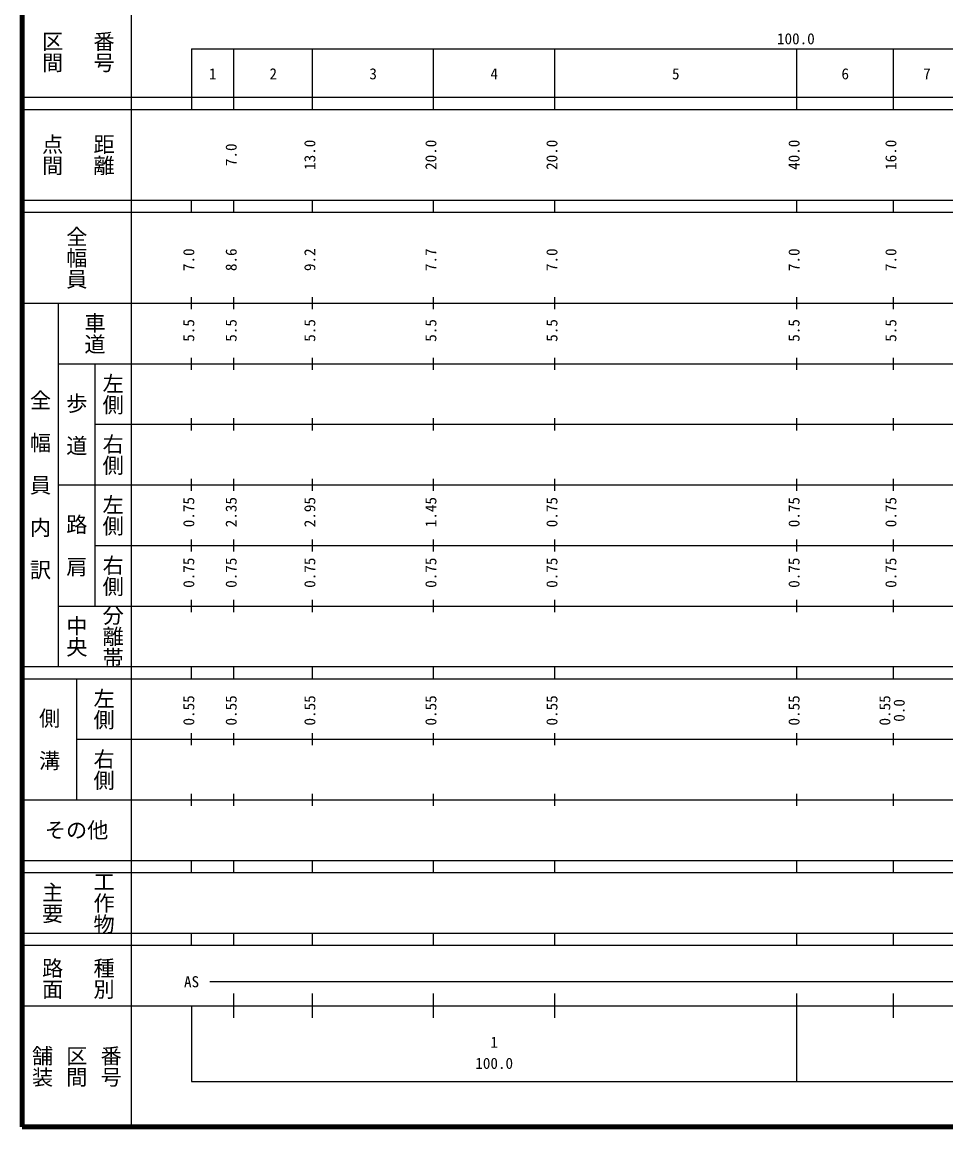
# Model space of a CAD drawing. Units: millimetres on the paper, enlarged 1000 times. Extents: x 40000 to 680000, y 20000 to 380000.
# Drawn here: x 40000 to 192636, y 20000 to 202409 of the extents above; entities that cross this region are included whole.
import ezdxf
from ezdxf.enums import TextEntityAlignment as Align

# ---------------------------------------------------------------- set-up
doc = ezdxf.new("R2010")
doc.units = ezdxf.units.MM
doc.header["$LTSCALE"] = 1000
doc.layers.add('M-TTL', color=2, linetype='Continuous', lineweight=140)
doc.layers.add('M-TTL-BAND', color=7, linetype='Continuous', lineweight=25)
doc.styles.add('@ＭＳ ゴシック', font='')
doc.styles.add('ＭＳ ゴシック', font='')
doc.styles.get('@ＭＳ ゴシック').set_extended_font_data('@MS Gothic')
doc.styles.get('ＭＳ ゴシック').set_extended_font_data('MS Gothic')

msp = doc.modelspace()

# ---------------------------------------------------------------- linework, layer by layer
at = {"layer": 'M-TTL'}
for p, q in [((40000, 380000), (40000, 20000)), ((40000, 20000), (680000, 20000))]:
    msp.add_line(p, q, dxfattribs=at)
at = {"layer": 'M-TTL-BAND'}
for p, q in [((58000, 370000), (58000, 20000)), ((68000, 198000), (579000, 198000)), ((68000, 198000), (68000, 188000)), ((75000, 188000), (75000, 198000)), ((88000, 188000), (88000, 198000)), ((108000, 188000), (108000, 198000)), ((128000, 188000), (128000, 198000)), ((168000, 188000), (168000, 198000)), ((184000, 188000), (184000, 198000)), ((40000, 190000), (579000, 190000)), ((40000, 188000), (579000, 188000)), ((40000, 173000), (579000, 173000)), ((68000, 171000), (68000, 173000)), ((75000, 171000), (75000, 173000)), ((88000, 171000), (88000, 173000)), ((108000, 171000), (108000, 173000)), ((128000, 171000), (128000, 173000)), ((168000, 171000), (168000, 173000)), ((184000, 171000), (184000, 173000)), ((40000, 171000), (579000, 171000)), ((68000, 155000), (68000, 157000)), ((75000, 155000), (75000, 157000)), ((88000, 155000), (88000, 157000)), ((108000, 155000), (108000, 157000)), ((128000, 155000), (128000, 157000)), ((168000, 155000), (168000, 157000)), ((184000, 155000), (184000, 157000)), ((40000, 156000), (579000, 156000)), ((46000, 96000), (46000, 156000)), ((46000, 146000), (579000, 146000)), ((52000, 146000), (52000, 106000)), ((68000, 145000), (68000, 147000)), ((75000, 145000), (75000, 147000)), ((88000, 145000), (88000, 147000)), ((108000, 145000), (108000, 147000)), ((128000, 145000), (128000, 147000)), ((168000, 145000), (168000, 147000)), ((184000, 145000), (184000, 147000)), ((68000, 135000), (68000, 137000)), ((75000, 135000), (75000, 137000)), ((88000, 135000), (88000, 137000)), ((108000, 135000), (108000, 137000)), ((128000, 135000), (128000, 137000)), ((168000, 135000), (168000, 137000)), ((184000, 135000), (184000, 137000)), ((52000, 136000), (579000, 136000)), ((46000, 126000), (579000, 126000)), ((68000, 125000), (68000, 127000)), ((75000, 125000), (75000, 127000)), ((88000, 125000), (88000, 127000)), ((108000, 125000), (108000, 127000)), ((128000, 125000), (128000, 127000)), ((168000, 125000), (168000, 127000)), ((184000, 125000), (184000, 127000)), ((68000, 115000), (68000, 117000)), ((75000, 115000), (75000, 117000)), ((88000, 115000), (88000, 117000)), ((108000, 115000), (108000, 117000)), ((128000, 115000), (128000, 117000)), ((168000, 115000), (168000, 117000)), ((184000, 115000), (184000, 117000)), ((52000, 116000), (579000, 116000)), ((46000, 106000), (579000, 106000)), ((68000, 105000), (68000, 107000)), ((75000, 105000), (75000, 107000)), ((88000, 105000), (88000, 107000)), ((108000, 105000), (108000, 107000)), ((128000, 105000), (128000, 107000)), ((168000, 105000), (168000, 107000)), ((184000, 105000), (184000, 107000)), ((40000, 96000), (579000, 96000)), ((68000, 94000), (68000, 96000)), ((75000, 94000), (75000, 96000)), ((88000, 94000), (88000, 96000)), ((108000, 94000), (108000, 96000)), ((128000, 94000), (128000, 96000)), ((168000, 94000), (168000, 96000)), ((184000, 94000), (184000, 96000)), ((40000, 94000), (579000, 94000)), ((49000, 94000), (49000, 74000)), ((49000, 84000), (579000, 84000)), ((68000, 83000), (68000, 85000)), ((75000, 83000), (75000, 85000)), ((88000, 83000), (88000, 85000)), ((108000, 83000), (108000, 85000)), ((128000, 83000), (128000, 85000)), ((168000, 83000), (168000, 85000)), ((184000, 83000), (184000, 85000)), ((68000, 73000), (68000, 75000)), ((75000, 73000), (75000, 75000)), ((88000, 73000), (88000, 75000)), ((108000, 73000), (108000, 75000)), ((128000, 73000), (128000, 75000)), ((168000, 73000), (168000, 75000)), ((184000, 73000), (184000, 75000)), ((40000, 74000), (579000, 74000)), ((40000, 64000), (579000, 64000)), ((68000, 62000), (68000, 64000)), ((75000, 62000), (75000, 64000)), ((88000, 62000), (88000, 64000)), ((108000, 62000), (108000, 64000)), ((128000, 62000), (128000, 64000)), ((168000, 62000), (168000, 64000)), ((184000, 62000), (184000, 64000)), ((40000, 62000), (579000, 62000)), ((40000, 52000), (579000, 52000)), ((68000, 50000), (68000, 52000)), ((75000, 50000), (75000, 52000)), ((88000, 50000), (88000, 52000)), ((108000, 50000), (108000, 52000)), ((128000, 50000), (128000, 52000)), ((168000, 50000), (168000, 52000)), ((184000, 50000), (184000, 52000)), ((40000, 50000), (579000, 50000)), ((71000, 44000), (565000, 44000)), ((75000, 38000), (75000, 42000)), ((88000, 38000), (88000, 42000)), ((108000, 38000), (108000, 42000)), ((128000, 38000), (128000, 42000)), ((168000, 27500), (168000, 42000)), ((184000, 38000), (184000, 42000)), ((40000, 40000), (579000, 40000)), ((68000, 40000), (68000, 27500)), ((68000, 27500), (579000, 27500))]:
    msp.add_line(p, q, dxfattribs=at)

# ---------------------------------------------------------------- texts
at = {"layer": 'M-TTL-BAND', "style": '@ＭＳ ゴシック'}
for s, p in [('番号', (53500, 197500)), ('区間', (45000, 197500)), ('点間', (45000, 180500)), ('距離', (53500, 180500)), ('全幅員', (49000, 163500)), ('車道', (52000, 151000)), ('左側', (55000, 141000)), ('全\u3000幅\u3000員\u3000内\u3000訳', (43000, 126000)), ('歩\u3000道', (49000, 136000)), ('右側', (55000, 131000)), ('左側', (55000, 121000)), ('路\u3000肩', (49000, 116000)), ('右側', (55000, 111000)), ('分離帯', (55000, 101000)), ('中央', (49000, 101000)), ('左側', (53500, 89000)), ('側\u3000溝', (44500, 84000)), ('右側', (53500, 79000)), ('主要', (45000, 57000)), ('工作物', (53500, 57000)), ('路面', (45000, 44500)), ('種別', (53500, 44500)), ('舗装', (43333, 30000)), ('区間', (49000, 30000)), ('番号', (54667, 30000))]:
    msp.add_text(s, height=2566, rotation=270, dxfattribs=at).set_placement(p, align=Align.MIDDLE_CENTER)
at = {"layer": 'M-TTL-BAND', "style": 'ＭＳ ゴシック'}
for s, p in [('100.0', (167844, 198195)), ('1', (71500, 192405)), ('2', (81500, 192405)), ('3', (98000, 192405)), ('4', (118000, 192405)), ('5', (148000, 192405)), ('6', (176000, 192405)), ('7', (189500, 192405)), ('AS', (68000, 42500)), ('1', (118000, 32523)), ('100.0', (118000, 29033))]:
    msp.add_text(s, height=1833, dxfattribs=at).set_placement(p, align=Align.BOTTOM_CENTER)
for s, p in [('13.0', (89000, 180500)), ('20.0', (109000, 180500)), ('20.0', (129000, 180500)), ('40.0', (169000, 180500)), ('16.0', (185000, 180500)), ('7.0', (76000, 180500)), ('7.0', (69000, 163174)), ('8.6', (76000, 163174)), ('9.2', (89000, 163174)), ('7.7', (109000, 163174)), ('7.0', (129000, 163174)), ('7.0', (169000, 163174)), ('7.0', (185000, 163174)), ('5.5', (69000, 151500)), ('5.5', (76000, 151500)), ('5.5', (89000, 151500)), ('5.5', (109000, 151500)), ('5.5', (129000, 151500)), ('5.5', (169000, 151500)), ('5.5', (185000, 151500)), ('0.75', (69000, 121500)), ('2.35', (76000, 121500)), ('2.95', (89000, 121500)), ('1.45', (109000, 121500)), ('0.75', (129000, 121500)), ('0.75', (169000, 121500)), ('0.75', (185000, 121500)), ('0.75', (69000, 111500)), ('0.75', (76000, 111500)), ('0.75', (89000, 111500)), ('0.75', (109000, 111500)), ('0.75', (129000, 111500)), ('0.75', (169000, 111500)), ('0.75', (185000, 111500)), ('0.55', (69000, 88764)), ('0.55', (76000, 88764)), ('0.55', (89000, 88764)), ('0.55', (109000, 88764)), ('0.55', (129000, 88764)), ('0.55', (169000, 88764)), ('0.55', (184000, 88764)), ('0.0', (186370, 88764))]:
    msp.add_text(s, height=1833, rotation=90, dxfattribs=at).set_placement(p, align=Align.BOTTOM_CENTER)
msp.add_text('その他', height=2566, dxfattribs=at).set_placement((49000, 69000), align=Align.MIDDLE_CENTER)

doc.saveas('drawing.dxf')
